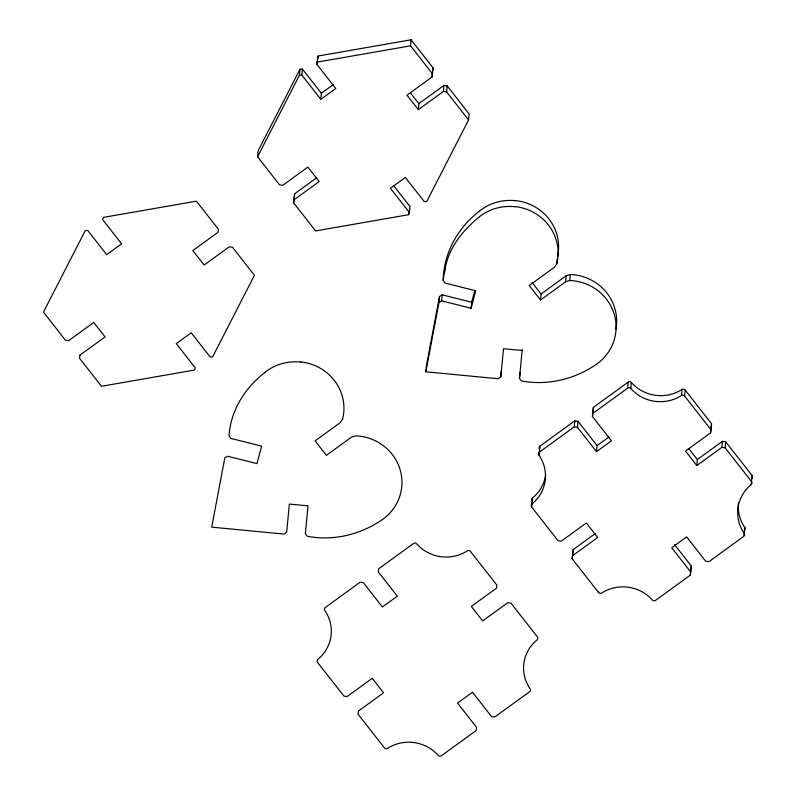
<?xml version="1.0" encoding="UTF-8"?>
<svg xmlns="http://www.w3.org/2000/svg" width="796" height="796" viewBox="0 0 796 796"><rect width="100%" height="100%" fill="white"/><g stroke="black" fill="none" stroke-linecap="round" stroke-linejoin="round"><path stroke-width="1.19" d="M293.664 202.871L294.112 199.766L319.196 181.568L307.873 167.09L282.779 185.289L279.555 184.841L257.605 156.782L258.153 150.762L299.963 69.232L302.38 69.023L321.365 93.281L320.808 99.301L335.743 88.475L316.758 64.217L318.181 56.018L411.104 39.8L433.064 67.859L432.069 76.993L406.985 95.192L418.308 109.659L443.392 91.46L446.626 91.908L468.575 119.967L426.755 201.497L424.348 201.706L405.363 177.448L390.438 188.274L409.423 212.542L408.547 214.711L315.624 230.93L293.664 202.871L294.659 193.736L316.728 177.727M257.605 156.782L299.415 75.252L299.963 69.232M320.808 99.301L301.833 75.043L302.38 69.023M294.112 199.766L294.659 193.736M316.758 64.217L318.181 56.018M432.507 73.879L410.557 45.82L411.104 39.8M408.547 214.711L408.875 211.099M418.308 109.659L418.855 103.639L410.547 93.023M409.423 212.542L409.97 206.512L393.771 185.816M432.069 76.993L432.507 72.167M443.392 91.46L443.939 85.441L447.173 85.888L469.123 113.947L468.575 119.967M446.626 91.908L447.173 85.888M425.86 371.802L426.407 365.782L439.511 296.47L442.158 294.848L471.69 302.241L471.142 308.261L441.611 300.868L438.964 302.5L425.86 371.802L498.306 378.747L500.813 376.757L503.51 348.728L522.166 350.489M438.964 302.5L439.511 296.47M471.142 308.261L475.729 290.769L444.984 283.068L443.163 280.321C443.75 252.73 458.068 226.999 480.137 210.701M441.611 300.868L442.158 294.848M443.163 280.321L445.193 266.431M500.813 376.757L501.361 370.737M557.19 258.949L556.742 263.844L554.305 267.317L529.221 285.515L540.544 299.993L565.628 281.794L569.767 280.5A47.989 46.267 5.2 0 1 614.243 314.32A47.989 46.267 5.2 0 1 594.851 365.344C573.468 379.612 546.932 385.732 521.549 380.976L519.47 378.548L520.017 372.528M540.544 299.993L541.091 293.973L532.036 282.391M674.55 544.623L691.296 566.026L690.301 575.16L655.506 600.413A2.308 2.219 5.2 0 1 652.352 600.055A38.407 37.034 5.2 0 0 601.686 593.03A2.308 2.219 5.2 0 1 598.562 592.513L572.165 558.762L572.603 555.658L597.687 537.459L586.363 522.982L561.279 541.18L558.056 540.733L531.648 506.992L532.086 502.176M531.648 506.992A2.308 2.219 5.2 0 1 531.987 503.958L532.534 497.938A38.407 37.034 5.2 0 0 545.678 474.864M531.987 503.958A38.407 37.034 5.2 0 0 538.942 455.133L539.28 451.362M538.942 455.133A2.308 2.219 5.2 0 1 539.459 452.118L540.006 446.098L574.812 420.845L578.045 421.293L597.07 445.621L596.522 451.64L611.447 440.805L592.423 416.487L593.408 407.353L628.213 382.11A2.308 2.219 5.2 0 1 631.357 382.458A38.407 37.034 5.2 0 0 682.033 389.483A2.308 2.219 5.2 0 1 685.147 390.01L711.554 423.751L710.559 432.885L685.475 451.083L696.808 465.551L721.892 447.352L725.116 447.8L751.523 481.54A2.308 2.219 5.2 0 1 751.175 484.575A38.407 37.034 5.2 0 0 744.23 533.41A2.308 2.219 5.2 0 1 743.703 536.414L708.908 561.668L705.674 561.22L686.649 536.902L671.715 547.728L690.749 572.045M565.628 281.794L566.185 275.774L570.324 274.481A47.989 46.267 5.2 0 1 615.865 329.295M569.767 280.5L570.324 274.481M539.459 452.118L574.264 426.875L574.812 420.845M596.522 451.64L577.488 427.323L578.045 421.293M572.165 558.762L573.15 549.638L595.229 533.618M572.603 555.658L573.15 549.638M592.423 416.487L593.408 407.353M598.562 592.513L598.632 591.756M592.861 413.383L627.666 388.13L628.213 382.11M711.007 429.77L684.6 396.03A2.308 2.219 5.2 0 0 681.485 395.512A38.407 37.034 5.2 0 1 630.81 388.478L631.357 382.458M681.485 395.512L682.033 389.483M684.6 396.03L685.147 390.01M696.808 465.551L697.356 459.531L689.047 448.914M690.301 575.16L691.296 566.026M710.559 432.885L711.117 426.865M721.892 447.352L722.44 441.332L725.663 441.78L752.071 475.52A2.308 2.219 5.2 0 1 751.872 478.426M725.116 447.8L725.663 441.78M743.822 535.211L744.151 531.599M744.23 533.41L744.777 527.39A38.407 37.034 5.2 0 1 738.439 502.793M751.175 484.575L751.285 483.451M751.354 482.694L751.424 481.938M751.523 481.54L752.071 475.52M519.47 378.548L522.246 349.345M444.646 272.451C447.063 249.715 462.187 230.522 479.59 216.731M432.616 70.963L433.064 67.859M711.256 425.82L711.554 423.751M471.69 302.241L474.744 290.58M265.456 372.08C245.297 387.274 230.79 410.169 229.019 435.671L230.84 438.417L261.595 446.118L256.999 463.61L227.477 456.217L224.83 457.849L211.716 527.151L284.162 534.096L286.669 532.106L289.366 504.077L308.032 505.838L305.326 533.897L307.415 536.325C332.788 541.081 359.334 534.962 380.717 520.693A47.989 46.267 5.2 0 0 400.109 469.67A47.989 46.267 5.2 0 0 355.633 435.85L351.494 437.143L326.41 455.342L315.087 440.865L340.171 422.666L342.598 419.194A47.989 46.267 5.2 0 0 300.798 361.961M321.365 93.281L333.494 84.485M418.855 103.639L443.939 85.441M541.091 293.973L566.185 275.774M597.07 445.621L609.01 436.954M697.356 459.531L722.44 441.332M317.624 62.038L410.557 45.82M299.415 75.252L301.833 75.043M574.264 426.875L577.488 427.323M479.52 216.641A47.979 46.258 5.2 0 1 514.922 206.731M514.932 206.612A47.989 46.267 5.2 0 1 556.742 263.844M480.068 210.622A47.979 46.258 5.2 0 1 515.47 200.701M515.48 200.592A47.989 46.267 5.2 0 1 557.588 256.531M532.076 500.813A2.308 2.219 5.2 0 1 532.534 497.938M539.29 448.765A2.308 2.219 5.2 0 1 540.006 446.098M627.666 388.13A2.308 2.219 5.2 0 1 630.81 388.478M744.777 527.39A2.308 2.219 5.2 0 1 744.698 529.977M265.376 371.991A47.979 46.258 5.2 0 1 300.788 362.08M79.968 355.115L79.53 358.22L101.48 386.279L194.413 370.06L195.279 367.891L176.294 343.623L191.229 332.798L210.214 357.056L212.622 356.847L254.441 275.316L232.482 247.257L229.258 246.81L204.174 265.008L192.841 250.541L217.935 232.342L218.373 229.228L196.423 201.169L103.49 217.388L102.614 219.567L121.599 243.825L106.674 254.65L87.689 230.392L85.281 230.601L43.462 312.131L65.421 340.19L68.645 340.638L93.729 322.44L105.052 336.917L79.968 355.115M358.469 711.007L358.021 714.121L384.428 747.862A2.308 2.219 5.2 0 0 387.553 748.379A38.407 37.034 5.2 0 1 438.218 755.414A2.308 2.219 5.2 0 0 441.362 755.762L476.167 730.509L476.605 727.395L457.581 703.077L472.506 692.251L491.54 716.569L494.764 717.017L529.569 691.764A2.308 2.219 5.2 0 0 530.086 688.759A38.407 37.034 5.2 0 1 537.041 639.924A2.308 2.219 5.2 0 0 537.38 636.89L510.982 603.149L507.749 602.701L482.665 620.9L471.341 606.433L496.425 588.234L496.873 585.12L470.466 551.379A2.308 2.219 5.2 0 0 467.342 550.862A38.407 37.034 5.2 0 1 416.676 543.827A2.308 2.219 5.2 0 0 413.532 543.479L378.727 568.732L378.279 571.836L397.313 596.154L382.388 606.99L363.354 582.672L360.13 582.224L325.325 607.467A2.308 2.219 5.2 0 0 324.808 610.482A38.407 37.034 5.2 0 1 317.853 659.307A2.308 2.219 5.2 0 0 317.505 662.342L343.912 696.082L347.146 696.53L372.23 678.331L383.553 692.809L358.469 711.007"/></g></svg>
